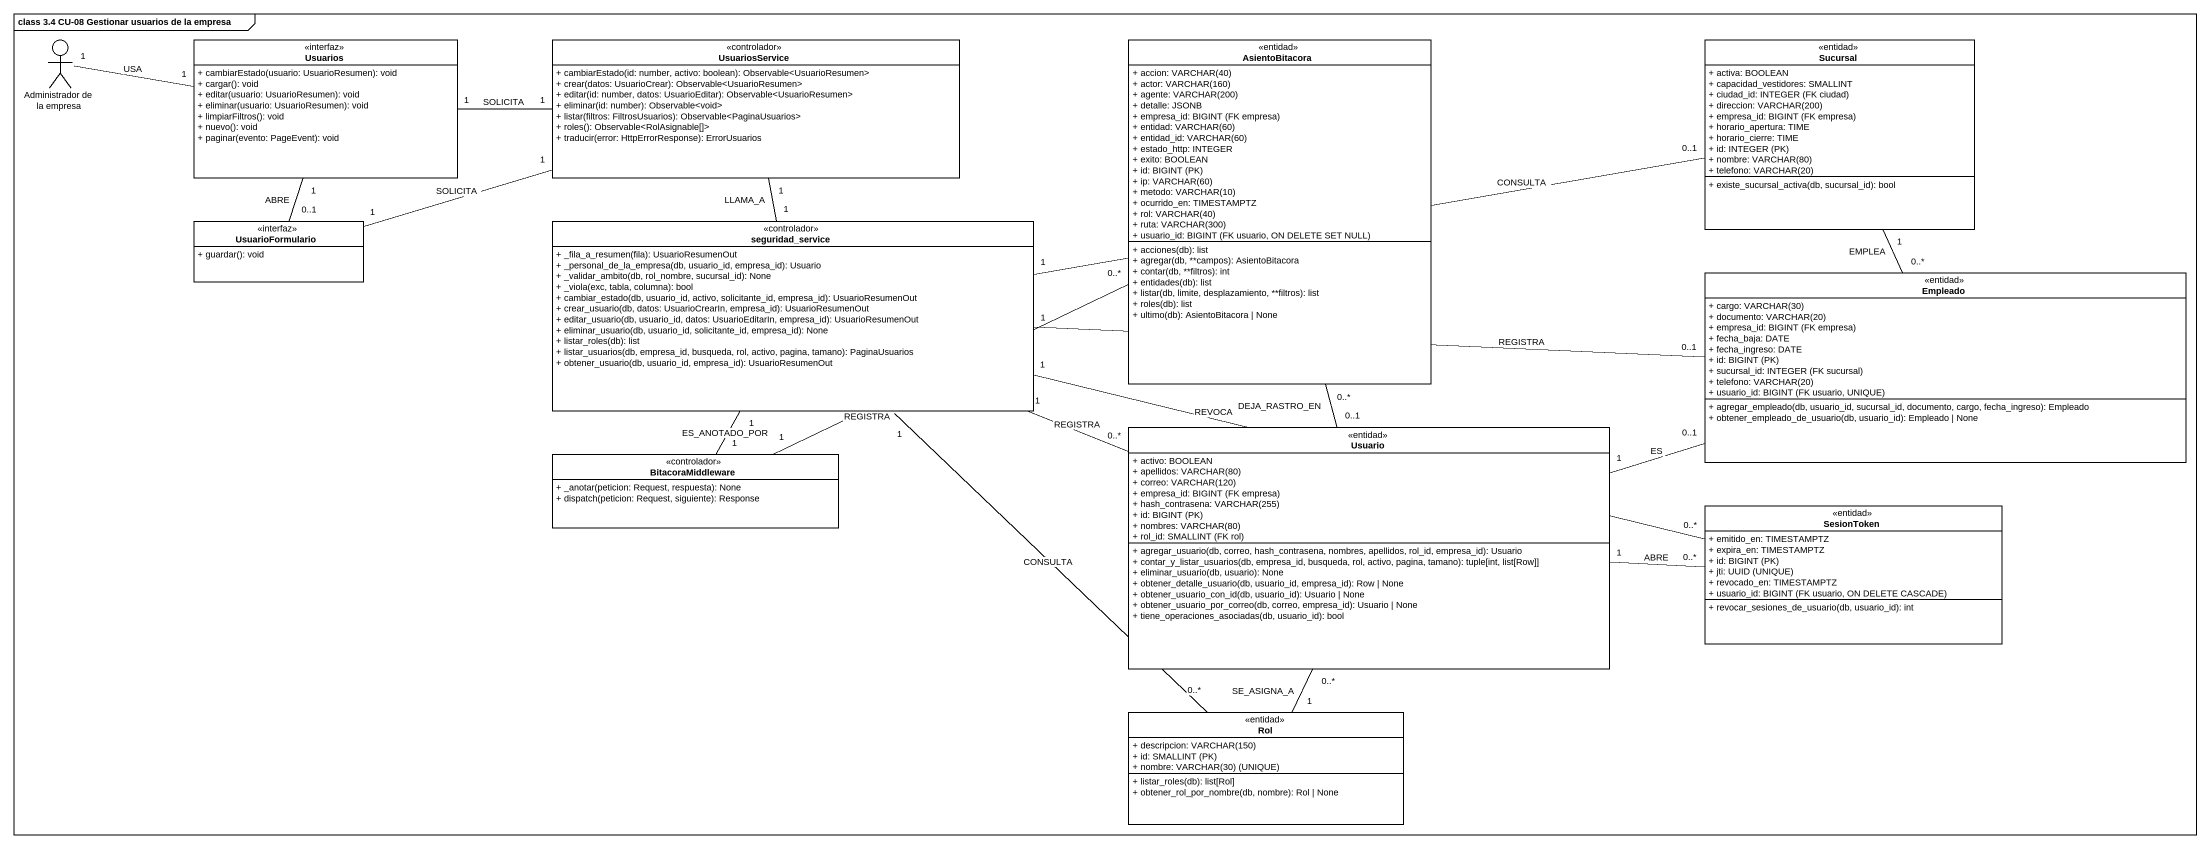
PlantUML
@startuml
mainframe class 3.4 CU-08 Gestionar usuarios de la empresa
allowmixing
hide circle
hide empty members
skinparam classAttributeIconSize 0
actor "Administrador de la empresa" as Administrador_de_la_empresa
class Usuarios <<interfaz>> {
  + cambiarEstado(usuario: UsuarioResumen): void
  + cargar(): void
  + editar(usuario: UsuarioResumen): void
  + eliminar(usuario: UsuarioResumen): void
  + limpiarFiltros(): void
  + nuevo(): void
  + paginar(evento: PageEvent): void
}
class UsuariosService <<controlador>> {
  + cambiarEstado(id: number, activo: boolean): Observable<UsuarioResumen>
  + crear(datos: UsuarioCrear): Observable<UsuarioResumen>
  + editar(id: number, datos: UsuarioEditar): Observable<UsuarioResumen>
  + eliminar(id: number): Observable<void>
  + listar(filtros: FiltrosUsuarios): Observable<PaginaUsuarios>
  + roles(): Observable<RolAsignable[]>
  + traducir(error: HttpErrorResponse): ErrorUsuarios
}
class AsientoBitacora <<entidad>> {
  {field} + accion: VARCHAR(40)
  {field} + actor: VARCHAR(160)
  {field} + agente: VARCHAR(200)
  + detalle: JSONB
  {field} + empresa_id: BIGINT (FK empresa)
  {field} + entidad: VARCHAR(60)
  {field} + entidad_id: VARCHAR(60)
  + estado_http: INTEGER
  + exito: BOOLEAN
  {field} + id: BIGINT (PK)
  {field} + ip: VARCHAR(60)
  {field} + metodo: VARCHAR(10)
  + ocurrido_en: TIMESTAMPTZ
  {field} + rol: VARCHAR(40)
  {field} + ruta: VARCHAR(300)
  {field} + usuario_id: BIGINT (FK usuario, ON DELETE SET NULL)
  + acciones(db): list
  + agregar(db, **campos): AsientoBitacora
  + contar(db, **filtros): int
  + entidades(db): list
  + listar(db, limite, desplazamiento, **filtros): list
  + roles(db): list
  + ultimo(db): AsientoBitacora | None
}
class Sucursal <<entidad>> {
  + activa: BOOLEAN
  + capacidad_vestidores: SMALLINT
  {field} + ciudad_id: INTEGER (FK ciudad)
  {field} + direccion: VARCHAR(200)
  {field} + empresa_id: BIGINT (FK empresa)
  + horario_apertura: TIME
  + horario_cierre: TIME
  {field} + id: INTEGER (PK)
  {field} + nombre: VARCHAR(80)
  {field} + telefono: VARCHAR(20)
  + existe_sucursal_activa(db, sucursal_id): bool
}
class UsuarioFormulario <<interfaz>> {
  + guardar(): void
}
class seguridad_service <<controlador>> {
  + _fila_a_resumen(fila): UsuarioResumenOut
  + _personal_de_la_empresa(db, usuario_id, empresa_id): Usuario
  + _validar_ambito(db, rol_nombre, sucursal_id): None
  + _viola(exc, tabla, columna): bool
  + cambiar_estado(db, usuario_id, activo, solicitante_id, empresa_id): UsuarioResumenOut
  + crear_usuario(db, datos: UsuarioCrearIn, empresa_id): UsuarioResumenOut
  + editar_usuario(db, usuario_id, datos: UsuarioEditarIn, empresa_id): UsuarioResumenOut
  + eliminar_usuario(db, usuario_id, solicitante_id, empresa_id): None
  + listar_roles(db): list
  + listar_usuarios(db, empresa_id, busqueda, rol, activo, pagina, tamano): PaginaUsuarios
  + obtener_usuario(db, usuario_id, empresa_id): UsuarioResumenOut
}
class Empleado <<entidad>> {
  {field} + cargo: VARCHAR(30)
  {field} + documento: VARCHAR(20)
  {field} + empresa_id: BIGINT (FK empresa)
  + fecha_baja: DATE
  + fecha_ingreso: DATE
  {field} + id: BIGINT (PK)
  {field} + sucursal_id: INTEGER (FK sucursal)
  {field} + telefono: VARCHAR(20)
  {field} + usuario_id: BIGINT (FK usuario, UNIQUE)
  + agregar_empleado(db, usuario_id, sucursal_id, documento, cargo, fecha_ingreso): Empleado
  + obtener_empleado_de_usuario(db, usuario_id): Empleado | None
}
class Usuario <<entidad>> {
  + activo: BOOLEAN
  {field} + apellidos: VARCHAR(80)
  {field} + correo: VARCHAR(120)
  {field} + empresa_id: BIGINT (FK empresa)
  {field} + hash_contrasena: VARCHAR(255)
  {field} + id: BIGINT (PK)
  {field} + nombres: VARCHAR(80)
  {field} + rol_id: SMALLINT (FK rol)
  + agregar_usuario(db, correo, hash_contrasena, nombres, apellidos, rol_id, empresa_id): Usuario
  + contar_y_listar_usuarios(db, empresa_id, busqueda, rol, activo, pagina, tamano): tuple[int, list[Row]]
  + eliminar_usuario(db, usuario): None
  + obtener_detalle_usuario(db, usuario_id, empresa_id): Row | None
  + obtener_usuario_con_id(db, usuario_id): Usuario | None
  + obtener_usuario_por_correo(db, correo, empresa_id): Usuario | None
  + tiene_operaciones_asociadas(db, usuario_id): bool
}
class BitacoraMiddleware <<controlador>> {
  + _anotar(peticion: Request, respuesta): None
  + dispatch(peticion: Request, siguiente): Response
}
class SesionToken <<entidad>> {
  + emitido_en: TIMESTAMPTZ
  + expira_en: TIMESTAMPTZ
  {field} + id: BIGINT (PK)
  {field} + jti: UUID (UNIQUE)
  + revocado_en: TIMESTAMPTZ
  {field} + usuario_id: BIGINT (FK usuario, ON DELETE CASCADE)
  + revocar_sesiones_de_usuario(db, usuario_id): int
}
class Rol <<entidad>> {
  {field} + descripcion: VARCHAR(150)
  {field} + id: SMALLINT (PK)
  {field} + nombre: VARCHAR(30) (UNIQUE)
  + listar_roles(db): list[Rol]
  + obtener_rol_por_nombre(db, nombre): Rol | None
}
Administrador_de_la_empresa "1" -right- "1" Usuarios : USA
Usuarios "1" -right- "1" UsuariosService : SOLICITA
Usuarios "1" -- "0..1" UsuarioFormulario : ABRE
UsuariosService "1" -- "1" seguridad_service : LLAMA_A
Sucursal "1" -- "0..*" Empleado : EMPLEA
UsuarioFormulario "1" -right- "1" UsuariosService : SOLICITA
seguridad_service "1" -right- "0..1" Sucursal : CONSULTA
seguridad_service "1" -right- "0..1" Empleado : REGISTRA
seguridad_service "1" -right- "0..*" Usuario : REGISTRA
seguridad_service "1" -- "1" BitacoraMiddleware : ES_ANOTADO_POR
seguridad_service "1" -right- "0..*" SesionToken : REVOCA
seguridad_service "1" -- "0..*" Rol : CONSULTA
Usuario "0..1" -up- "0..*" AsientoBitacora : DEJA_RASTRO_EN
Usuario "1" -right- "0..1" Empleado : ES
Usuario "1" -right- "0..*" SesionToken : ABRE
BitacoraMiddleware "1" -right- "0..*" AsientoBitacora : REGISTRA
Rol "1" -up- "0..*" Usuario : SE_ASIGNA_A
@enduml
